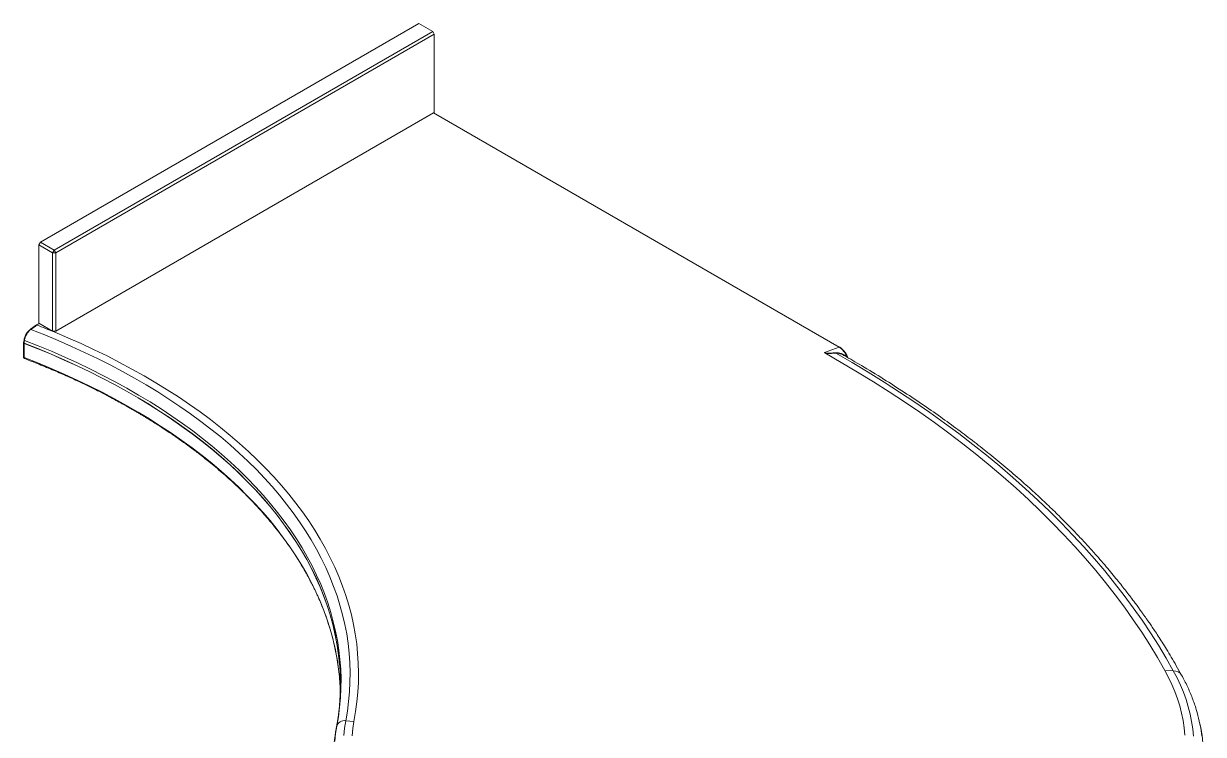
# Paper-space layout '_Isométrique' of a CAD drawing. Header units: millimetres. Extents: x -551 to 534, y -756 to 533.
# Drawn here: x -551 to 534, y -120 to 533 of the extents above; entities that cross this region are included whole.
import ezdxf

# ---------------------------------------------------------------- set-up
doc = ezdxf.new("R2010")
doc.units = ezdxf.units.MM

psp = doc.layouts.new('_Isométrique')

# ---------------------------------------------------------------- linework, layer by layer
at = {"color": 7, "linetype": 'Continuous', "lineweight": 15}
for p, q in [((-187.9, 533.4), (-536.1, 332.4)), ((-175.2, 526), (-187.9, 533.4)), ((-523.3, 325), (-175.2, 526)), ((-173.8, 523.6), (-521.9, 322.6)), ((-175.2, 526), (-173.8, 523.6)), ((-173.8, 523.6), (-173.8, 451.7)), ((-521.9, 250.7), (-174.5, 451.3)), ((-174.5, 451.3), (199.1, 236)), ((198.6, 236), (-174.5, 451.3)), ((-537.5, 329.9), (-536.1, 332.4)), ((-524.8, 322.6), (-537.5, 329.9)), ((-537.5, 329.9), (-537.5, 258.1)), ((-536.1, 332.4), (-523.3, 325)), ((-524.8, 322.6), (-523.3, 325)), ((-524.8, 322.6), (-521.9, 322.6)), ((-524.8, 250.7), (-524.8, 322.6)), ((-521.9, 322.6), (-523.3, 325)), ((-521.9, 322.6), (-521.9, 250.7)), ((-539.7, 256.3), (-545.3, 252.3)), ((-545.3, 252.3), (-545.3, 252.3)), ((-537.1, 257.8), (-539.7, 256.3)), ((-536.8, 257.7), (-539.2, 256.3)), ((-537.5, 258.1), (-524.8, 250.7)), ((-521.9, 250.7), (-524.8, 250.7)), ((-551.1, 242.6), (-551.5, 240)), ((-551.5, 239.9), (-551.5, 226.9)), ((-551.1, 239.4), (-551.1, 226.4)), ((185.2, 230.9), (198.6, 236)), ((203.4, 228.2), (203.1, 228.3)), ((498.2, -61.3), (506.1, -61.6)), ((-247.7, -108.1), (-255.2, -107.5)), ((530.5, -110.3), (530, -108)), ((-263.9, -114.8), (-263.4, -112.6))]:
    psp.add_line(p, q, dxfattribs=at)
at = {"color": 8, "linetype": 'Continuous', "lineweight": 15}
psp.add_line((206.4, 226.4), (205.5, 227.6), dxfattribs=at)
at = {"color": 7, "linetype": 'Continuous', "lineweight": 15, "flags": 128}
for points in [[(-539.2, 256.3), (-540.6, 255.2), (-544.8, 252.2)], [(-255.2, -107.5), (-253.7, -98.7), (-252.5, -89.8), (-251.7, -81), (-251.3, -72.1), (-251.2, -63.2), (-251.4, -54.3), (-252, -45.5), (-253, -36.6), (-254.3, -27.8), (-256, -19), (-258.1, -10.2), (-260.5, -1.4), (-263.2, 7.3), (-266.3, 16), (-269.7, 24.7), (-273.5, 33.3), (-277.7, 41.8), (-282.1, 50.3), (-287, 58.7), (-292.1, 67.1), (-297.6, 75.4), (-303.4, 83.6), (-309.6, 91.7), (-316.1, 99.8), (-322.9, 107.7), (-330, 115.6), (-337.4, 123.4), (-345.2, 131), (-353.2, 138.6), (-361.6, 146), (-370.2, 153.4), (-379.2, 160.6), (-388.4, 167.7), (-397.9, 174.6), (-407.7, 181.5), (-417.8, 188.2), (-428.1, 194.8), (-438.7, 201.2), (-449.5, 207.5), (-460.6, 213.6), (-472, 219.6), (-483.5, 225.4), (-495.4, 231.1), (-507.4, 236.6), (-519.7, 242), (-532.1, 247.2), (-544.8, 252.2)], [(-247.7, -108.1), (-246.1, -99.2), (-244.9, -90.3), (-244, -81.4), (-243.5, -72.4), (-243.4, -63.5), (-243.6, -54.6), (-244.2, -45.7), (-245.1, -36.7), (-246.4, -27.8), (-248, -19), (-250, -10.1), (-252.4, -1.3), (-255.1, 7.5), (-258.1, 16.3), (-261.5, 25), (-265.3, 33.7), (-269.4, 42.3), (-273.8, 50.8), (-278.6, 59.3), (-283.7, 67.7), (-289.2, 76.1), (-295, 84.4), (-301.1, 92.6), (-307.5, 100.7), (-314.3, 108.7), (-321.4, 116.7), (-328.8, 124.5), (-336.5, 132.3), (-344.6, 139.9), (-352.9, 147.4), (-361.5, 154.8), (-370.4, 162.1), (-379.6, 169.3), (-389.1, 176.3), (-398.9, 183.3), (-409, 190.1), (-419.3, 196.7), (-429.9, 203.2), (-440.7, 209.6), (-451.8, 215.8), (-463.2, 221.9), (-474.7, 227.8), (-486.6, 233.6), (-498.6, 239.2), (-510.9, 244.6), (-523.3, 249.9)], [(-550.7, 242.1), (-550.9, 240.3), (-551, 239.5)], [(-263.4, -112.6), (-261.9, -103.9), (-260.8, -95.1), (-260, -86.4), (-259.6, -77.6), (-259.5, -68.9), (-259.8, -60.1), (-260.5, -51.4), (-261.5, -42.6), (-262.8, -33.9), (-264.5, -25.2), (-266.6, -16.5), (-269, -7.9), (-271.7, 0.8), (-274.8, 9.3), (-278.2, 17.9), (-282, 26.3), (-286.1, 34.8), (-290.6, 43.1), (-295.4, 51.5), (-300.5, 59.7), (-306, 67.9), (-311.7, 76), (-317.9, 84), (-324.3, 91.9), (-331, 99.8), (-338.1, 107.5), (-345.5, 115.2), (-353.1, 122.7), (-361.1, 130.2), (-369.4, 137.5), (-377.9, 144.8), (-386.8, 151.9), (-395.9, 158.9), (-405.4, 165.7), (-415.1, 172.5), (-425, 179.1), (-435.2, 185.6), (-445.7, 191.9), (-456.5, 198.1), (-467.4, 204.1), (-478.7, 210), (-490.1, 215.8), (-501.8, 221.4), (-513.7, 226.8), (-525.8, 232.1), (-538.1, 237.2), (-550.7, 242.1)], [(498.2, -61.3), (491.5, -49.5), (484.4, -37.8), (477, -26.2), (469.2, -14.7), (461.1, -3.2), (452.6, 8.1), (443.8, 19.4), (434.7, 30.6), (425.2, 41.7), (415.4, 52.7), (405.2, 63.6), (394.8, 74.4), (384, 85.1), (372.8, 95.7), (361.4, 106.2), (349.7, 116.6), (337.6, 126.8), (325.2, 136.9), (312.6, 146.9), (299.6, 156.8), (286.3, 166.5), (272.8, 176.1), (258.9, 185.5), (244.8, 194.8), (230.4, 204), (215.7, 213), (200.7, 221.9), (185.5, 230.6)], [(506.1, -61.6), (499.4, -49.9), (492.4, -38.2), (485, -26.6), (477.3, -15.1), (469.2, -3.6), (460.8, 7.7), (452, 19), (443, 30.2), (433.5, 41.3), (423.8, 52.3), (413.7, 63.2), (403.3, 74), (392.6, 84.7), (381.5, 95.3), (370.2, 105.8), (358.5, 116.2), (346.5, 126.4), (334.2, 136.5), (321.7, 146.5), (308.8, 156.4), (295.6, 166.1), (282.1, 175.8), (268.4, 185.2), (254.3, 194.6), (240, 203.8), (225.4, 212.8), (210.6, 221.7), (195.5, 230.5)], [(-263.9, -115), (-262.4, -106.3), (-261.3, -97.5), (-260.5, -88.8), (-260.1, -80), (-260.1, -71.3), (-260.4, -62.5), (-261, -53.8), (-262, -45.1), (-263.4, -36.3), (-265.1, -27.6), (-267.1, -19), (-269.5, -10.3), (-272.3, -1.7), (-275.3, 6.8), (-278.8, 15.4), (-282.6, 23.8), (-282.6, 23.9)], [(516.8, -120.7), (516.1, -114), (515.1, -107.3), (513.7, -100.6), (512, -93.9), (509.9, -87.3), (507.5, -80.7), (504.7, -74.2), (501.6, -67.7), (498.2, -61.3)], [(524.6, -121.7), (523.9, -114.9), (522.9, -108.2), (521.6, -101.4), (519.9, -94.7), (517.8, -88), (515.4, -81.3), (512.6, -74.7), (509.5, -68.1), (506.1, -61.6)], [(-260.1, -80.8), (-260.4, -75.5), (-260.5, -73.9)], [(-255.2, -107.5), (-256.3, -114.3), (-257, -121.1)], [(-247.7, -108.1), (-248.7, -114.8), (-249.3, -121.5)]]:
    psp.add_lwpolyline(points, dxfattribs=at)
at = {"color": 8, "linetype": 'Continuous', "lineweight": 15, "flags": 128}
for points in [[(-551, 239.5), (-551.2, 239.6), (-551.3, 239.7), (-551.4, 239.8), (-551.5, 239.9), (-551.5, 240)], [(-550.7, 242.1), (-550.8, 242.2), (-551, 242.3), (-551.1, 242.4), (-551.1, 242.5), (-551.1, 242.6)], [(-282.6, 23.9), (-286.7, 32.3), (-291.1, 40.6), (-295.9, 48.9), (-301, 57.2), (-306.5, 65.3), (-312.3, 73.4), (-318.4, 81.4), (-324.8, 89.4), (-331.5, 97.2), (-338.6, 105), (-346, 112.6), (-353.6, 120.2), (-361.6, 127.6), (-369.9, 134.9), (-378.4, 142.2), (-387.3, 149.3), (-396.4, 156.2), (-405.8, 163.1), (-415.5, 169.8), (-425.5, 176.4), (-435.7, 182.9), (-446.2, 189.2), (-456.9, 195.4), (-467.9, 201.5), (-479.1, 207.3), (-490.5, 213.1), (-502.2, 218.7), (-514.1, 224.1), (-526.2, 229.4), (-538.5, 234.5), (-551.1, 239.4)], [(-551, 239.5), (-538.5, 234.6), (-526.2, 229.5), (-514.1, 224.2), (-502.2, 218.8), (-490.5, 213.2), (-479.1, 207.5), (-467.9, 201.6), (-456.9, 195.6), (-446.2, 189.4), (-435.7, 183.1), (-425.5, 176.6), (-415.5, 170), (-405.8, 163.3), (-396.4, 156.4), (-387.3, 149.4), (-378.4, 142.3), (-369.9, 135.1), (-361.6, 127.7), (-353.6, 120.3), (-346, 112.8), (-338.6, 105.1), (-331.5, 97.4), (-324.8, 89.5), (-318.4, 81.6), (-312.3, 73.6), (-306.5, 65.5), (-301, 57.3), (-295.9, 49.1), (-291.1, 40.8), (-286.7, 32.4), (-282.5, 24), (-278.8, 15.5), (-275.3, 7), (-272.2, -1.6), (-269.5, -10.2), (-267.1, -18.8), (-265, -27.5), (-264.2, -31.7)], [(-260.5, -73.9), (-261, -66.8), (-262, -58.1), (-263.4, -49.3), (-265.1, -40.6), (-267.1, -32), (-269.5, -23.3), (-272.3, -14.7), (-275.3, -6.1), (-278.8, 2.4), (-282.6, 10.9), (-286.7, 19.3), (-291.1, 27.6), (-295.9, 35.9), (-301, 44.2), (-306.5, 52.3), (-312.3, 60.4), (-318.4, 68.4), (-324.8, 76.4), (-331.5, 84.2), (-338.6, 92), (-346, 99.6), (-353.6, 107.2), (-361.6, 114.6), (-369.9, 121.9), (-378.4, 129.2), (-387.3, 136.3), (-396.4, 143.3), (-405.8, 150.1), (-415.5, 156.8), (-425.5, 163.4), (-435.7, 169.9), (-446.2, 176.2), (-456.9, 182.4), (-467.9, 188.5), (-479.1, 194.4), (-490.5, 200.1), (-502.2, 205.7), (-514.1, 211.1), (-526.2, 216.4), (-538.5, 221.5), (-551.1, 226.4)], [(532.3, -121.3), (531.3, -114.4), (530, -108)], [(-263.4, -112.6), (-264.5, -119.4), (-265.2, -126.2)]]:
    psp.add_lwpolyline(points, dxfattribs=at)
at = {"color": 8, "linetype": 'Continuous', "lineweight": 15}
for centre, radius, start, end in [((-545.1, 251.9), 0.458, 48.6962, 117.6301), ((-550.9, 239.9), 0.567, 187.5073, 258.2026), ((198.9, 235.6), 0.479, 64.042, 127.2535), ((205.3, 228.4), 0.811, 286.1654, 327.3315), ((-550.9, 227), 0.567, 187.5073, 258.2026), ((506.2, -70.6), 9.03, 33.1974, 90.7905)]:
    psp.add_arc(centre, radius, start, end, dxfattribs=at)
at = {"color": 7, "linetype": 'Continuous', "lineweight": 15}
for centre, radius, start, end in [((-830.1, -493.2), 803.9, 67.5673, 68.7837), ((-550.5, 239.9), 1, 171.6974, 180), ((-549.7, 239.4), 1.39, 173.5482, 179.8479), ((196.5, 231.1), 1.24, 195.3614, 210.2015), ((188.5, 220.5), 18.5, 22.7293, 56.9533), ((-479.3, -74.1), 219.2, 349.2967, 11.1629), ((-256.4, -114.6), 7.21, 80.4247, 163.6584), ((-131.8, -139.8), 134.4, 169.2979, 192.2249), ((399.2, -139.8), 134.6, 347.9879, 12.6398)]:
    psp.add_arc(centre, radius, start, end, dxfattribs=at)
for points, knots in [([(-545.3, 252.2), (-545.6, 252), (-546.3, 251.5), (-547.3, 250.4), (-548.4, 249.1), (-549.4, 247.6), (-550.2, 246), (-550.7, 244.4), (-551, 243.2), (-551.1, 242.6), (-551.1, 242.6)], [0, 0, 0, 0, 0.098538, 0.245579, 0.392538, 0.539112, 0.685796, 0.833058, 0.981307, 1, 1, 1, 1]), ([(-544.8, 252.2), (-545.5, 251.7), (-546.2, 251), (-547, 250.1), (-547.2, 249.9), (-547.5, 249.5), (-547.7, 249.3), (-548.1, 248.6), (-548.4, 248.2), (-548.8, 247.5), (-548.9, 247.3), (-549.1, 246.8), (-549.3, 246.6), (-549.6, 245.9), (-549.8, 245.4), (-550.1, 244.5), (-550.3, 244), (-550.5, 243), (-550.6, 242.6), (-550.7, 242.1)], [0, 0, 0, 0, 0.25, 0.25, 0.3125, 0.3125, 0.375, 0.375, 0.5, 0.5, 0.5625, 0.5625, 0.625, 0.625, 0.75, 0.75, 0.875, 0.875, 1, 1, 1, 1]), ([(-539.7, 256.3), (-539.7, 256.3), (-539.6, 256.4), (-539.4, 256.4), (-539.3, 256.3), (-539.2, 256.3)], [0, 0, 0, 0, 0.199255, 0.599621, 1, 1, 1, 1]), ([(185.2, 230.9), (185.4, 230.8), (185.6, 230.7), (186, 230.6), (186.2, 230.5), (186.8, 230.4), (187.3, 230.4), (188.2, 230.3), (188.6, 230.3), (189.5, 230.3), (189.9, 230.4), (191.2, 230.4), (192, 230.5), (193.7, 230.6), (194.5, 230.7), (195.3, 230.8)], [0, 0, 0, 0, 0.0625, 0.0625, 0.125, 0.125, 0.25, 0.25, 0.375, 0.375, 0.5, 0.5, 0.75, 0.75, 1, 1, 1, 1]), ([(195.5, 230.5), (194.7, 230.4), (193.9, 230.3), (192.2, 230.2), (191.4, 230.2), (190.1, 230.2), (189.7, 230.2), (188.9, 230.2), (188.4, 230.2), (187.6, 230.2), (187.2, 230.3), (186.5, 230.4), (186.3, 230.4), (185.9, 230.5), (185.7, 230.6), (185.5, 230.6)], [0, 0, 0, 0, 0.25, 0.25, 0.5, 0.5, 0.625, 0.625, 0.75, 0.75, 0.875, 0.875, 0.9375, 0.9375, 1, 1, 1, 1]), ([(195.3, 230.8), (195.8, 230.8), (196.2, 230.8), (197.2, 230.8), (197.6, 230.7), (199, 230.5), (199.9, 230.3), (201.6, 229.7), (202.4, 229.4), (203.6, 228.8), (204, 228.6), (204.8, 228.1), (205.2, 227.9), (205.5, 227.6)], [0, 0, 0, 0, 0.125, 0.125, 0.25, 0.25, 0.5, 0.5, 0.75, 0.75, 0.875, 0.875, 1, 1, 1, 1]), ([(206, 228), (205.8, 228.3), (205.4, 229.2), (204.6, 230.6), (203.4, 232.2), (202.2, 233.6), (200.8, 234.8), (199.8, 235.6), (199.2, 235.9), (199.1, 236)], [0, 0, 0, 0, 0.090974, 0.263308, 0.436466, 0.610588, 0.785798, 0.952984, 1, 1, 1, 1]), ([(513.7, -65.7), (512.1, -62.8), (509, -57.2), (504.4, -49.3), (500, -42.1), (496, -35.6), (492.3, -29.9), (489, -24.9), (486.1, -20.6), (483.6, -17), (481.7, -14.2), (480.3, -12.2), (479.4, -10.9), (478.7, -10.1), (478.1, -9.2), (477.4, -8.2), (476.6, -7.1), (475.6, -5.7), (474.5, -4.2), (473, -2), (470.9, 0.8), (468.2, 4.4), (465.1, 8.4), (461.6, 13), (457.6, 18), (453.2, 23.5), (448.3, 29.4), (442.9, 35.8), (436.7, 43.1), (429.5, 51.1), (421.2, 60.1), (412.1, 69.6), (402.2, 79.6), (391.4, 90.1), (379.8, 101), (367.2, 112.3), (353.6, 124.1), (339.4, 135.8), (324.8, 147.4), (309.8, 158.8), (293.8, 170.5), (276.7, 182.4), (258.6, 194.5), (239.4, 206.8), (220.9, 218.1), (208.7, 225.1), (203.4, 228.2)], [0, 0, 0, 0, 0.026296, 0.05041, 0.072345, 0.092098, 0.109671, 0.125064, 0.138276, 0.149308, 0.15816, 0.164832, 0.167894, 0.170105, 0.172842, 0.175756, 0.179315, 0.183518, 0.188365, 0.193856, 0.203545, 0.214754, 0.227488, 0.241835, 0.257826, 0.27513, 0.294019, 0.314492, 0.33655, 0.363638, 0.392786, 0.423994, 0.457261, 0.492588, 0.529289, 0.567975, 0.608647, 0.651303, 0.691067, 0.732413, 0.77534, 0.819848, 0.865937, 0.913606, 0.962856, 1, 1, 1, 1]), ([(206.8, 226.2), (206.8, 226.2), (206.5, 226.8), (206.2, 227.4), (206, 228)], [0, 0, 0, 0, 0.084014, 1, 1, 1, 1]), ([(-551.5, 226.9), (-551.5, 226.8), (-551.5, 226.6), (-551.4, 226.1), (-551.1, 225.7), (-550.8, 225.5), (-550.6, 225.5), (-550.6, 225.5)], [0, 0, 0, 0, 0.0936403, 0.4218944, 0.7135872, 0.9965703, 1, 1, 1, 1]), ([(-550.6, 225.4), (-546.8, 223.9), (-538.1, 220.6), (-525.4, 215.3), (-512.7, 209.8), (-501.1, 204.5), (-490.7, 199.5), (-481.4, 194.9), (-473.4, 190.7), (-466.6, 187.1), (-461, 184), (-456, 181.3), (-451.8, 178.8), (-448.3, 176.8), (-445.2, 175), (-442.9, 173.6), (-441.1, 172.6), (-440, 171.8), (-438.7, 171.1), (-437, 170.1), (-434.6, 168.6), (-431.4, 166.6), (-427.4, 164.1), (-422.7, 161), (-417.2, 157.3), (-410.9, 153.1), (-404, 148.2), (-396.5, 142.7), (-387.1, 135.6), (-376.2, 126.8), (-364.3, 116.6), (-353.1, 106.2), (-342.5, 95.7), (-332.7, 85.1), (-322.4, 73.2), (-311.9, 59.8), (-303.9, 48.3), (-298.8, 40.4), (-296.2, 36.1), (-293.9, 32.1), (-291.9, 28.6), (-290.2, 25.6), (-288.8, 23), (-287.7, 20.9), (-286.8, 19.1), (-285.9, 17.5), (-285.1, 15.7), (-284, 13.6), (-282.7, 10.9), (-281.3, 7.9), (-279.4, 3.6), (-277, -2), (-274.2, -9.2), (-271.5, -17), (-268.8, -25.6), (-266.3, -34.9), (-264.4, -43.4), (-263.1, -50.9), (-262.3, -55.5), (-262, -58), (-262, -58.5)], [0, 0, 0, 0, 0.023607, 0.052627, 0.079601, 0.10453, 0.127414, 0.148254, 0.16705, 0.181818, 0.195022, 0.20666, 0.216733, 0.225241, 0.232183, 0.238573, 0.242598, 0.244839, 0.247238, 0.251684, 0.257275, 0.265522, 0.275499, 0.287204, 0.301664, 0.318108, 0.336537, 0.356951, 0.379349, 0.415528, 0.451787, 0.487733, 0.523365, 0.558684, 0.59369, 0.641085, 0.687893, 0.70246, 0.716066, 0.728265, 0.739057, 0.748443, 0.756422, 0.762994, 0.76816, 0.772397, 0.77778, 0.784416, 0.79239, 0.801702, 0.812071, 0.831528, 0.853009, 0.876514, 0.902043, 0.929595, 0.959172, 0.977884, 0.99604, 1, 1, 1, 1]), ([(530, -108), (529.1, -104.4), (527.4, -97.2), (523.6, -86.6), (519.2, -76), (515.6, -69.1), (513.7, -65.7)], [0, 0, 0, 0, 0.250001, 0.50002, 0.750028, 1, 1, 1, 1])]:
    psp.add_open_spline(points, degree=3, knots=knots, dxfattribs=at)
for points in [[(-539.2, 256.3), (-539.2, 256.3), (-539.2, 256.3), (-539.2, 256.3)], [(185.5, 230.6), (185.4, 230.7), (185.3, 230.8), (185.2, 230.9)]]:
    psp.add_open_spline(points, degree=3, dxfattribs=at)
at = {"color": 8, "linetype": 'Continuous', "lineweight": 15}
for points, knots in [([(203.1, 228.3), (202.9, 228.5), (201.7, 229.2), (199.8, 229.8), (197.5, 230.4), (196.2, 230.4), (195.5, 230.5)], [0, 0, 0, 0, 0.11842, 0.495167, 0.744424, 1, 1, 1, 1]), ([(-551.1, 226.4), (-551, 226.2), (-551, 225.9), (-550.8, 225.6), (-550.7, 225.5), (-550.6, 225.5)], [0, 0, 0, 0, 0.393235, 0.790098, 1, 1, 1, 1])]:
    psp.add_open_spline(points, degree=3, knots=knots, dxfattribs=at)

doc.saveas('drawing.dxf')
